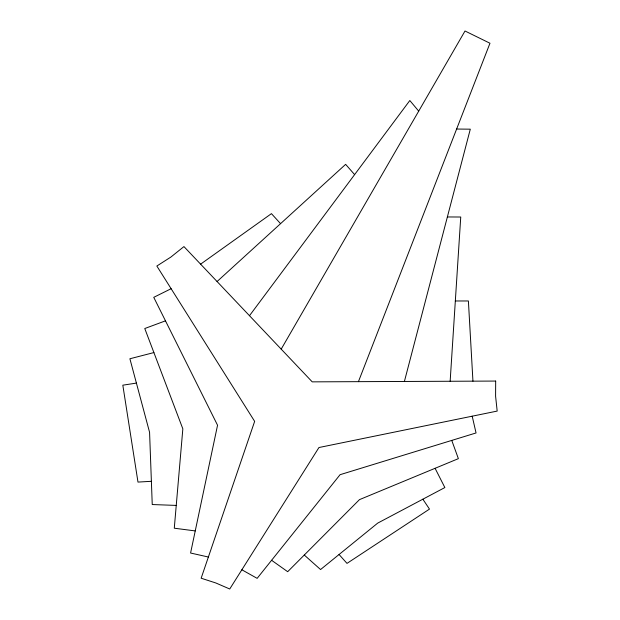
<?xml version="1.0" encoding="UTF-8"?>
<svg xmlns="http://www.w3.org/2000/svg" width="620" height="620" viewBox="0 0 620 620"><rect width="100%" height="100%" fill="white"/><g stroke="black" fill="none" stroke-linecap="round" stroke-linejoin="round"><path stroke-width="0.93" d="M450.151 381.261L460.745 217.016L447.369 216.953M404.403 381.455L470.301 129.177L456.622 129.045M358.43 381.656L489.971 43.245L465.008 31L281.201 349.137M249.488 315.704L409.82 100.525L418.709 111.135M217.078 281.526L345.635 164.347L354.609 174.615M200.601 264.159L271.436 213.644L280.565 223.657M171.12 288.711L153.752 297.337L217.55 425.227L190.58 553.025L208.382 557.024M165.478 320.842L144.77 328.522L182.838 428.854L174.282 528.201L195.246 530.921M153.892 352.571L129.898 358.763L149.575 432.318L152.241 504.541L176.243 505.416M136.408 383.098L122.822 385.183L137.981 482.081L151.388 481.306M455.328 300.971L468.394 300.971L472.944 381.161M241.862 569.78L257.145 578.351L340.07 474.695L476.052 432.954L472.192 416.19M271.599 560.286L287.68 571.702L359.453 499.643L458.374 458.653L451.755 440.409M304.281 555.039L320.563 569.54L377.696 523.117L444.858 487.553L435.085 468.302M339.062 554.505L346.999 563.386L429.489 509.098L422.856 499.201M495.675 381.067L495.597 396.226L497.178 411.083L318.951 447.524L229.741 589L215.799 582.963L201.151 578.22L254.649 421.36L156.845 266.034L170.911 257.037L183.946 246.59L312.224 381.858L495.675 381.067"/></g></svg>
